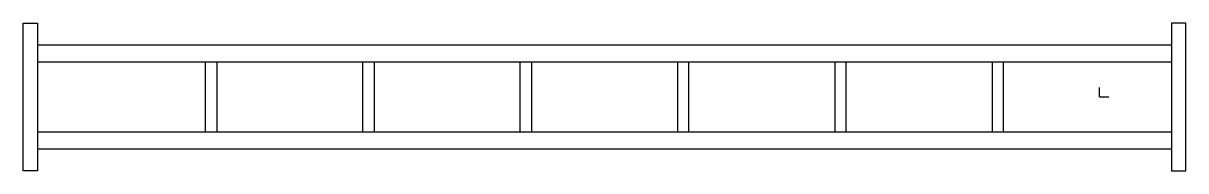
# Model space of a CAD drawing. Extents: x -11285 to 905, y -773 to 772.
import ezdxf

# ---------------------------------------------------------------- set-up
doc = ezdxf.new("R2010")
doc.units = 0
doc.layers.get('0').update_dxf_attribs({"linetype": 'CONTINUOUS'})

msp = doc.modelspace()

# ---------------------------------------------------------------- linework, layer by layer
at = {"linetype": 'CONTINUOUS'}
for p, q in [((-11284.99186, 772.499498), (-11134.99186, 772.499498)), ((-11284.99186, -772.500503), (-11284.99186, 772.499498)), ((-11134.99186, 772.499498), (-11134.99186, -772.500503)), ((905.00812, 772.499498), (755.00812, 772.499498)), ((755.00812, 772.499498), (755.00812, -772.500503)), ((905.00812, -772.500503), (905.00812, 772.499498)), ((-11134.99186, 544.999488), (759.034532, 544.999488)), ((759.034532, 364.999488), (-11134.99186, 364.999488)), ((-9374.99187, -365.000509), (-9374.99187, 364.999487)), ((-9254.99187, 364.999487), (-9254.99187, -365.000509)), ((-7724.99187, -365.000508), (-7724.99187, 364.999487)), ((-7604.99187, 364.999487), (-7604.99187, -365.000508)), ((-6074.99187, -365.000508), (-6074.99187, 364.999487)), ((-5956.491975, 364.999487), (-5956.491975, -365.000508)), ((-4423.491765, 364.999487), (-4423.491765, -365.000508)), ((-4304.99187, -365.000508), (-4304.99187, 364.999487)), ((-2774.99187, 364.999487), (-2774.99187, -365.000508)), ((-2654.99187, -365.000508), (-2654.99187, 364.999487)), ((-1124.99187, 364.999487), (-1124.99187, -365.000509)), ((-1004.99187, -365.000509), (-1004.99187, 364.999487)), ((0, 0), (0, 100)), ((0, 0), (100, 0)), ((-11134.99186, -365.000509), (755.00812, -365.000509)), ((755.00812, -545.000511), (-11134.99186, -545.000511)), ((-11134.99186, -772.500503), (-11284.99186, -772.500503)), ((755.00812, -772.500503), (905.00812, -772.500503))]:
    msp.add_line(p, q, dxfattribs=at)

doc.saveas('drawing.dxf')
